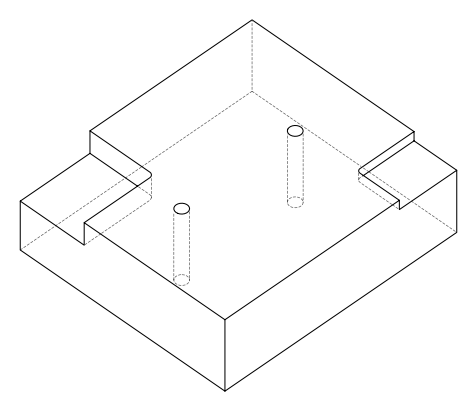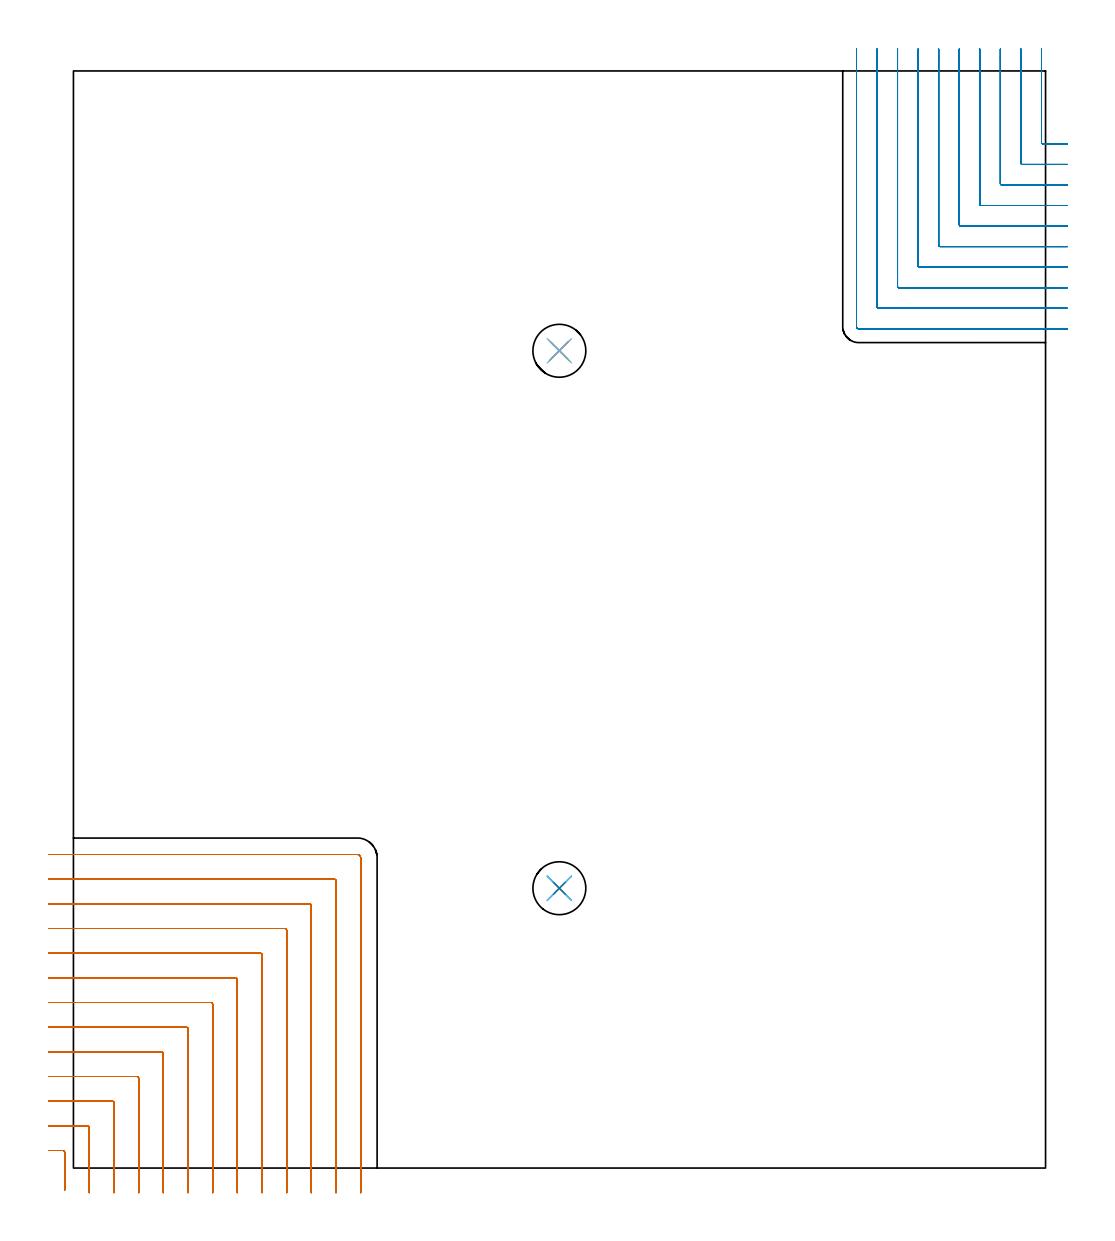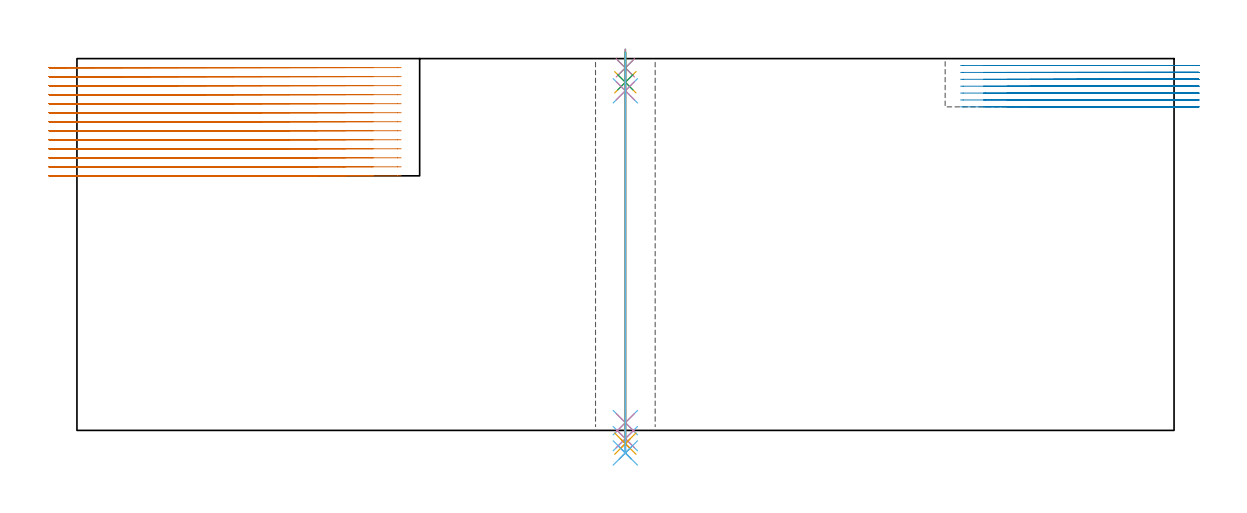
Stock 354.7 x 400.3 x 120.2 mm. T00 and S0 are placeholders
(PLAN: 12 operations, 10 tool changes, 68.8 min)
(1 MILL_CORNER_NOTCH_RECTANGULAR | CORNER_NOTCH_RECTANGULAR | NXT0201_011 | Follow Part, ap 3, ae 75% | 48.18 min | 505180 mm3)
(2 MILL_CORNER_NOTCH_RECTANGULAR_1 | CORNER_NOTCH_RECTANGULAR_1 | NXT0201_013 | Follow Part, ap 2.5, ae 75% | 17.26 min | 114300 mm3)
(3 SPOT_DRILL | STEP1HOLE | NXT0321_9005460120000 | 0.05 min | 178 mm3)
(4 SPOT_DRILL_1 | STEP1HOLE_1 | NXT0321_9005460120000 | 0.05 min | 190 mm3)
(5 DRILL_BLIND_HOLE_INTO_CENTER | STEP1HOLE | NXT0301_022 | 0.04 min | 90 mm3)
(6 GUN_DRILL_THROUGH_HOLE | STEP1HOLE | UGT0307_001 | 0.54 min | 2187 mm3)
(7 SPADE_DRILL_TO_ENLARGE_THROUGH_HOLE | STEP1HOLE | UGT0306_003 | 0.51 min | 12240 mm3)
(8 DRILL_TO_ENLARGE_THROUGH_HOLE | STEP1HOLE | UGT0301_260 | 0.52 min | 20407 mm3)
(9 DRILL_BLIND_HOLE_INTO_CENTER_1 | STEP1HOLE_1 | NXT0301_022 | 0.04 min | 95 mm3)
(10 GUN_DRILL_THROUGH_HOLE_1 | STEP1HOLE_1 | UGT0307_001 | 0.54 min | 2186 mm3)
(11 SPADE_DRILL_TO_ENLARGE_THROUGH_HOLE_1 | STEP1HOLE_1 | UGT0306_003 | 0.51 min | 12249 mm3)
(12 DRILL_TO_ENLARGE_THROUGH_HOLE_1 | STEP1HOLE_1 | UGT0301_260 | 0.52 min | 20402 mm3)
(TOOL NXT0201_011 | ENDMILL 12mm [2P460-1200-NA 1630] | D12 FL38 Z6)
(TOOL NXT0201_013 | ENDMILL 10mm | D10 FL30 Z4)
(TOOL NXT0321_9005460120000 | NC Spot Drill, 142deg, 12mm, Carbide, Uncoated | D12 PA142 FL30 Z2)
(TOOL NXT0301_022 | Carbide Drill 5.1mm [860.1-0510-015A1-MM 2214] | D5.1 PA140 FL28 Z2)
(TOOL UGT0307_001 | Gun Drill 5 mm | D5 PA130 FL24 Z1)
(TOOL UGT0306_003 | Spade Drill 12.5mm | D12.5 PA132 FL10 Z2)
(TOOL UGT0301_260 | Twist Drill 19.3 mm | D19.3 PA118 FL140 Z2)
(OP 1 MILL_CORNER_NOTCH_RECTANGULAR)
G17 G21 G94 G90
T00 M6
G54
G17 G0 G90 X-3.2 Y-8.075 S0 M3
G43 Z130.2 H1
Z117.285
G94 G1 Y-5.075 F250.
Y5.807 F500.
G3 X-3.793 Y6.4 R0.6
G1 X-6.
X-9. F250.
G0 Z130.2
X5.8 Y-9.
Z117.285
G1 Y-6.
Y14.807 F500.
G3 X5.207 Y15.4 R0.6
G1 X-6.
X-9. F250.
G0 Z130.2
X14.8 Y-9.
Z117.285
G1 Y-6.
Y23.806 F500.
G3 X14.206 Y24.4 R0.6
G1 X-6.
X-9. F250.
G0 Z130.2
X23.8 Y-9.
Z117.285
G1 Y-6.
Y32.806 F500.
G3 X23.206 Y33.4 R0.6
G1 X-6.
X-9. F250.
G0 Z130.2
X32.8 Y-9.
Z117.285
G1 Y-6.
Y41.806 F500.
G3 X32.206 Y42.4 R0.6
G1 X-6.
X-9. F250.
G0 Z130.2
X41.8 Y-9.
Z117.285
G1 Y-6.
Y50.805 F500.
G3 X41.205 Y51.4 R0.6
G1 X-6.
X-9. F250.
G0 Z130.2
X50.8 Y-9.
Z117.285
G1 Y-6.
Y59.805 F500.
G3 X50.205 Y60.4 R0.6
G1 X-6.
X-9. F250.
G0 Z130.2
X59.8 Y-9.
Z117.285
G1 Y-6.
Y68.805 F500.
G3 X59.205 Y69.4 R0.6
G1 X-6.
X-9. F250.
G0 Z130.2
X68.8 Y-9.
Z117.285
G1 Y-6.
Y77.804 F500.
G3 X68.204 Y78.4 R0.6
G1 X-6.
X-9. F250.
G0 Z130.2
X77.8 Y-9.
Z117.285
G1 Y-6.
Y86.804 F500.
G3 X77.204 Y87.4 R0.6
G1 X-6.
X-9. F250.
G0 Z130.2
X86.8 Y-9.
Z117.285
G1 Y-6.
Y95.804 F500.
G3 X86.204 Y96.4 R0.6
G1 X-6.
X-9. F250.
G0 Z130.2
X95.8 Y-9.
Z117.285
G1 Y-6.
Y104.804 F500.
G3 X95.204 Y105.4 R0.6
G1 X-6.
X-9. F250.
G0 Z130.2
X104.8 Y-9.
Z117.285
G1 Y-6.
Y113.2 F500.
G3 X103.6 Y114.4 R1.2
G1 X-6.
X-9. F250.
G0 Z130.2
X-3.2 Y-8.075
Z114.369
G1 Y-5.075
Y5.807 F500.
G3 X-3.793 Y6.4 R0.6
G1 X-6.
X-9. F250.
G0 Z130.2
X5.8 Y-9.
Z114.369
G1 Y-6.
Y14.807 F500.
G3 X5.207 Y15.4 R0.6
G1 X-6.
X-9. F250.
G0 Z130.2
X14.8 Y-9.
Z114.369
G1 Y-6.
Y23.806 F500.
G3 X14.206 Y24.4 R0.6
G1 X-6.
X-9. F250.
G0 Z130.2
X23.8 Y-9.
Z114.369
G1 Y-6.
Y32.806 F500.
G3 X23.206 Y33.4 R0.6
G1 X-6.
X-9. F250.
G0 Z130.2
X32.8 Y-9.
Z114.369
G1 Y-6.
Y41.806 F500.
G3 X32.206 Y42.4 R0.6
G1 X-6.
X-9. F250.
G0 Z130.2
X41.8 Y-9.
Z114.369
G1 Y-6.
Y50.805 F500.
G3 X41.205 Y51.4 R0.6
G1 X-6.
X-9. F250.
G0 Z130.2
X50.8 Y-9.
Z114.369
G1 Y-6.
Y59.805 F500.
G3 X50.205 Y60.4 R0.6
G1 X-6.
X-9. F250.
G0 Z130.2
X59.8 Y-9.
Z114.369
G1 Y-6.
Y68.805 F500.
G3 X59.205 Y69.4 R0.6
G1 X-6.
X-9. F250.
G0 Z130.2
X68.8 Y-9.
Z114.369
G1 Y-6.
Y77.804 F500.
G3 X68.204 Y78.4 R0.6
G1 X-6.
X-9. F250.
G0 Z130.2
X77.8 Y-9.
Z114.369
G1 Y-6.
Y86.804 F500.
G3 X77.204 Y87.4 R0.6
G1 X-6.
X-9. F250.
G0 Z130.2
X86.8 Y-9.
Z114.369
G1 Y-6.
Y95.804 F500.
G3 X86.204 Y96.4 R0.6
G1 X-6.
X-9. F250.
G0 Z130.2
X95.8 Y-9.
Z114.369
G1 Y-6.
Y104.804 F500.
G3 X95.204 Y105.4 R0.6
G1 X-6.
X-9. F250.
G0 Z130.2
X104.8 Y-9.
Z114.369
G1 Y-6.
Y113.2 F500.
G3 X103.6 Y114.4 R1.2
G1 X-6.
X-9. F250.
G0 Z130.2
X-3.2 Y-8.075
Z111.454
G1 Y-5.075
Y5.807 F500.
G3 X-3.793 Y6.4 R0.6
G1 X-6.
X-9. F250.
G0 Z130.2
X5.8 Y-9.
Z111.454
G1 Y-6.
Y14.807 F500.
G3 X5.207 Y15.4 R0.6
G1 X-6.
X-9. F250.
G0 Z130.2
X14.8 Y-9.
Z111.454
G1 Y-6.
Y23.806 F500.
G3 X14.206 Y24.4 R0.6
G1 X-6.
X-9. F250.
G0 Z130.2
X23.8 Y-9.
Z111.454
G1 Y-6.
Y32.806 F500.
G3 X23.206 Y33.4 R0.6
G1 X-6.
X-9. F250.
G0 Z130.2
X32.8 Y-9.
Z111.454
G1 Y-6.
Y41.806 F500.
G3 X32.206 Y42.4 R0.6
G1 X-6.
X-9. F250.
G0 Z130.2
X41.8 Y-9.
Z111.454
G1 Y-6.
Y50.805 F500.
G3 X41.205 Y51.4 R0.6
G1 X-6.
X-9. F250.
G0 Z130.2
X50.8 Y-9.
Z111.454
G1 Y-6.
Y59.805 F500.
G3 X50.205 Y60.4 R0.6
G1 X-6.
X-9. F250.
G0 Z130.2
X59.8 Y-9.
Z111.454
G1 Y-6.
Y68.805 F500.
G3 X59.205 Y69.4 R0.6
G1 X-6.
X-9. F250.
G0 Z130.2
X68.8 Y-9.
Z111.454
G1 Y-6.
Y77.804 F500.
G3 X68.204 Y78.4 R0.6
G1 X-6.
X-9. F250.
G0 Z130.2
X77.8 Y-9.
Z111.454
G1 Y-6.
Y86.804 F500.
G3 X77.204 Y87.4 R0.6
G1 X-6.
X-9. F250.
G0 Z130.2
X86.8 Y-9.
Z111.454
G1 Y-6.
Y95.804 F500.
G3 X86.204 Y96.4 R0.6
G1 X-6.
X-9. F250.
G0 Z130.2
X95.8 Y-9.
Z111.454
G1 Y-6.
Y104.804 F500.
G3 X95.204 Y105.4 R0.6
G1 X-6.
X-9. F250.
G0 Z130.2
X104.8 Y-9.
Z111.454
G1 Y-6.
Y113.2 F500.
G3 X103.6 Y114.4 R1.2
G1 X-6.
X-9. F250.
G0 Z130.2
X-3.2 Y-8.075
Z108.538
G1 Y-5.075
Y5.807 F500.
G3 X-3.793 Y6.4 R0.6
G1 X-6.
X-9. F250.
G0 Z130.2
X5.8 Y-9.
Z108.538
G1 Y-6.
Y14.807 F500.
G3 X5.207 Y15.4 R0.6
G1 X-6.
X-9. F250.
G0 Z130.2
X14.8 Y-9.
Z108.538
G1 Y-6.
Y23.806 F500.
G3 X14.206 Y24.4 R0.6
G1 X-6.
X-9. F250.
G0 Z130.2
X23.8 Y-9.
Z108.538
G1 Y-6.
Y32.806 F500.
G3 X23.206 Y33.4 R0.6
G1 X-6.
X-9. F250.
G0 Z130.2
X32.8 Y-9.
Z108.538
G1 Y-6.
Y41.806 F500.
G3 X32.206 Y42.4 R0.6
G1 X-6.
X-9. F250.
G0 Z130.2
X41.8 Y-9.
Z108.538
G1 Y-6.
Y50.805 F500.
G3 X41.205 Y51.4 R0.6
G1 X-6.
X-9. F250.
G0 Z130.2
X50.8 Y-9.
Z108.538
G1 Y-6.
Y59.805 F500.
G3 X50.205 Y60.4 R0.6
G1 X-6.
X-9. F250.
G0 Z130.2
X59.8 Y-9.
Z108.538
G1 Y-6.
Y68.805 F500.
G3 X59.205 Y69.4 R0.6
G1 X-6.
X-9. F250.
G0 Z130.2
X68.8 Y-9.
Z108.538
G1 Y-6.
Y77.804 F500.
G3 X68.204 Y78.4 R0.6
G1 X-6.
X-9. F250.
G0 Z130.2
X77.8 Y-9.
Z108.538
G1 Y-6.
Y86.804 F500.
G3 X77.204 Y87.4 R0.6
G1 X-6.
X-9. F250.
G0 Z130.2
X86.8 Y-9.
Z108.538
G1 Y-6.
Y95.804 F500.
G3 X86.204 Y96.4 R0.6
G1 X-6.
X-9. F250.
G0 Z130.2
X95.8 Y-9.
Z108.538
G1 Y-6.
Y104.804 F500.
G3 X95.204 Y105.4 R0.6
G1 X-6.
X-9. F250.
G0 Z130.2
X104.8 Y-9.
Z108.538
G1 Y-6.
Y113.2 F500.
G3 X103.6 Y114.4 R1.2
G1 X-6.
X-9. F250.
G0 Z130.2
X-3.2 Y-8.075
Z105.623
G1 Y-5.075
Y5.807 F500.
G3 X-3.793 Y6.4 R0.6
G1 X-6.
X-9. F250.
G0 Z130.2
X5.8 Y-9.
Z105.623
G1 Y-6.
Y14.807 F500.
G3 X5.207 Y15.4 R0.6
G1 X-6.
X-9. F250.
G0 Z130.2
X14.8 Y-9.
Z105.623
G1 Y-6.
Y23.806 F500.
G3 X14.206 Y24.4 R0.6
G1 X-6.
X-9. F250.
G0 Z130.2
X23.8 Y-9.
Z105.623
G1 Y-6.
Y32.806 F500.
G3 X23.206 Y33.4 R0.6
G1 X-6.
X-9. F250.
G0 Z130.2
X32.8 Y-9.
Z105.623
G1 Y-6.
Y41.806 F500.
G3 X32.206 Y42.4 R0.6
G1 X-6.
X-9. F250.
G0 Z130.2
X41.8 Y-9.
Z105.623
G1 Y-6.
Y50.805 F500.
G3 X41.205 Y51.4 R0.6
G1 X-6.
X-9. F250.
G0 Z130.2
X50.8 Y-9.
Z105.623
G1 Y-6.
Y59.805 F500.
G3 X50.205 Y60.4 R0.6
G1 X-6.
X-9. F250.
G0 Z130.2
X59.8 Y-9.
Z105.623
G1 Y-6.
Y68.805 F500.
G3 X59.205 Y69.4 R0.6
G1 X-6.
X-9. F250.
G0 Z130.2
X68.8 Y-9.
Z105.623
G1 Y-6.
Y77.804 F500.
G3 X68.204 Y78.4 R0.6
G1 X-6.
X-9. F250.
G0 Z130.2
X77.8 Y-9.
Z105.623
G1 Y-6.
Y86.804 F500.
G3 X77.204 Y87.4 R0.6
G1 X-6.
X-9. F250.
G0 Z130.2
X86.8 Y-9.
Z105.623
G1 Y-6.
Y95.804 F500.
G3 X86.204 Y96.4 R0.6
G1 X-6.
X-9. F250.
G0 Z130.2
X95.8 Y-9.
Z105.623
G1 Y-6.
Y104.804 F500.
G3 X95.204 Y105.4 R0.6
G1 X-6.
X-9. F250.
G0 Z130.2
X104.8 Y-9.
Z105.623
G1 Y-6.
Y113.2 F500.
G3 X103.6 Y114.4 R1.2
G1 X-6.
X-9. F250.
G0 Z130.2
X-3.2 Y-8.075
Z102.708
G1 Y-5.075
Y5.807 F500.
G3 X-3.793 Y6.4 R0.6
G1 X-6.
X-9. F250.
G0 Z130.2
X5.8 Y-9.
Z102.708
G1 Y-6.
Y14.807 F500.
G3 X5.207 Y15.4 R0.6
G1 X-6.
X-9. F250.
G0 Z130.2
X14.8 Y-9.
Z102.708
G1 Y-6.
Y23.806 F500.
G3 X14.206 Y24.4 R0.6
G1 X-6.
X-9. F250.
G0 Z130.2
X23.8 Y-9.
Z102.708
G1 Y-6.
Y32.806 F500.
G3 X23.206 Y33.4 R0.6
G1 X-6.
X-9. F250.
G0 Z130.2
X32.8 Y-9.
Z102.708
G1 Y-6.
Y41.806 F500.
G3 X32.206 Y42.4 R0.6
G1 X-6.
X-9. F250.
G0 Z130.2
X41.8 Y-9.
Z102.708
G1 Y-6.
Y50.805 F500.
G3 X41.205 Y51.4 R0.6
G1 X-6.
X-9. F250.
G0 Z130.2
X50.8 Y-9.
Z102.708
G1 Y-6.
Y59.805 F500.
G3 X50.205 Y60.4 R0.6
G1 X-6.
X-9. F250.
G0 Z130.2
X59.8 Y-9.
Z102.708
G1 Y-6.
Y68.805 F500.
G3 X59.205 Y69.4 R0.6
G1 X-6.
X-9. F250.
G0 Z130.2
X68.8 Y-9.
Z102.708
G1 Y-6.
Y77.804 F500.
G3 X68.204 Y78.4 R0.6
G1 X-6.
X-9. F250.
G0 Z130.2
X77.8 Y-9.
Z102.708
G1 Y-6.
Y86.804 F500.
G3 X77.204 Y87.4 R0.6
G1 X-6.
X-9. F250.
G0 Z130.2
X86.8 Y-9.
Z102.708
G1 Y-6.
Y95.804 F500.
G3 X86.204 Y96.4 R0.6
G1 X-6.
X-9. F250.
G0 Z130.2
X95.8 Y-9.
Z102.708
G1 Y-6.
Y104.804 F500.
G3 X95.204 Y105.4 R0.6
G1 X-6.
X-9. F250.
G0 Z130.2
X104.8 Y-9.
Z102.708
G1 Y-6.
Y113.2 F500.
G3 X103.6 Y114.4 R1.2
G1 X-6.
X-9. F250.
G0 Z130.2
X-3.2 Y-8.075
Z99.792
G1 Y-5.075
Y5.807 F500.
G3 X-3.793 Y6.4 R0.6
G1 X-6.
X-9. F250.
G0 Z130.2
X5.8 Y-9.
Z99.792
G1 Y-6.
Y14.807 F500.
G3 X5.207 Y15.4 R0.6
G1 X-6.
X-9. F250.
G0 Z130.2
X14.8 Y-9.
Z99.792
G1 Y-6.
Y23.806 F500.
G3 X14.206 Y24.4 R0.6
G1 X-6.
X-9. F250.
G0 Z130.2
X23.8 Y-9.
Z99.792
G1 Y-6.
Y32.806 F500.
G3 X23.206 Y33.4 R0.6
G1 X-6.
X-9. F250.
G0 Z130.2
X32.8 Y-9.
Z99.792
G1 Y-6.
Y41.806 F500.
G3 X32.206 Y42.4 R0.6
G1 X-6.
X-9. F250.
G0 Z130.2
X41.8 Y-9.
Z99.792
G1 Y-6.
Y50.805 F500.
G3 X41.205 Y51.4 R0.6
G1 X-6.
X-9. F250.
G0 Z130.2
X50.8 Y-9.
Z99.792
G1 Y-6.
Y59.805 F500.
G3 X50.205 Y60.4 R0.6
G1 X-6.
X-9. F250.
G0 Z130.2
X59.8 Y-9.
Z99.792
G1 Y-6.
Y68.805 F500.
G3 X59.205 Y69.4 R0.6
G1 X-6.
X-9. F250.
G0 Z130.2
X68.8 Y-9.
Z99.792
G1 Y-6.
Y77.804 F500.
G3 X68.204 Y78.4 R0.6
G1 X-6.
X-9. F250.
G0 Z130.2
X77.8 Y-9.
Z99.792
G1 Y-6.
Y86.804 F500.
G3 X77.204 Y87.4 R0.6
G1 X-6.
X-9. F250.
G0 Z130.2
X86.8 Y-9.
Z99.792
G1 Y-6.
Y95.804 F500.
G3 X86.204 Y96.4 R0.6
G1 X-6.
X-9. F250.
G0 Z130.2
X95.8 Y-9.
Z99.792
G1 Y-6.
Y104.804 F500.
G3 X95.204 Y105.4 R0.6
G1 X-6.
X-9. F250.
G0 Z130.2
X104.8 Y-9.
Z99.792
G1 Y-6.
Y113.2 F500.
G3 X103.6 Y114.4 R1.2
G1 X-6.
X-9. F250.
G0 Z130.2
X-3.2 Y-8.075
Z96.877
G1 Y-5.075
Y5.807 F500.
G3 X-3.793 Y6.4 R0.6
G1 X-6.
X-9. F250.
G0 Z130.2
X5.8 Y-9.
Z96.877
G1 Y-6.
Y14.807 F500.
G3 X5.207 Y15.4 R0.6
G1 X-6.
X-9. F250.
G0 Z130.2
X14.8 Y-9.
Z96.877
G1 Y-6.
Y23.806 F500.
G3 X14.206 Y24.4 R0.6
G1 X-6.
X-9. F250.
G0 Z130.2
X23.8 Y-9.
Z96.877
G1 Y-6.
Y32.806 F500.
G3 X23.206 Y33.4 R0.6
G1 X-6.
X-9. F250.
G0 Z130.2
X32.8 Y-9.
Z96.877
G1 Y-6.
Y41.806 F500.
G3 X32.206 Y42.4 R0.6
G1 X-6.
X-9. F250.
G0 Z130.2
X41.8 Y-9.
Z96.877
G1 Y-6.
Y50.805 F500.
G3 X41.205 Y51.4 R0.6
G1 X-6.
X-9. F250.
G0 Z130.2
X50.8 Y-9.
Z96.877
G1 Y-6.
Y59.805 F500.
G3 X50.205 Y60.4 R0.6
G1 X-6.
X-9. F250.
G0 Z130.2
X59.8 Y-9.
Z96.877
G1 Y-6.
Y68.805 F500.
G3 X59.205 Y69.4 R0.6
G1 X-6.
X-9. F250.
G0 Z130.2
X68.8 Y-9.
Z96.877
G1 Y-6.
Y77.804 F500.
G3 X68.204 Y78.4 R0.6
G1 X-6.
X-9. F250.
G0 Z130.2
X77.8 Y-9.
Z96.877
G1 Y-6.
Y86.804 F500.
G3 X77.204 Y87.4 R0.6
G1 X-6.
X-9. F250.
G0 Z130.2
X86.8 Y-9.
Z96.877
G1 Y-6.
Y95.804 F500.
G3 X86.204 Y96.4 R0.6
G1 X-6.
X-9. F250.
G0 Z130.2
X95.8 Y-9.
Z96.877
G1 Y-6.
Y104.804 F500.
G3 X95.204 Y105.4 R0.6
G1 X-6.
X-9. F250.
G0 Z130.2
X104.8 Y-9.
Z96.877
G1 Y-6.
Y113.2 F500.
G3 X103.6 Y114.4 R1.2
G1 X-6.
X-9. F250.
G0 Z130.2
X-3.2 Y-8.075
Z93.962
G1 Y-5.075
Y5.807 F500.
G3 X-3.793 Y6.4 R0.6
G1 X-6.
X-9. F250.
G0 Z130.2
X5.8 Y-9.
Z93.962
G1 Y-6.
Y14.807 F500.
G3 X5.207 Y15.4 R0.6
G1 X-6.
X-9. F250.
G0 Z130.2
X14.8 Y-9.
Z93.962
G1 Y-6.
Y23.806 F500.
G3 X14.206 Y24.4 R0.6
G1 X-6.
X-9. F250.
G0 Z130.2
X23.8 Y-9.
Z93.962
G1 Y-6.
Y32.806 F500.
G3 X23.206 Y33.4 R0.6
G1 X-6.
X-9. F250.
G0 Z130.2
X32.8 Y-9.
Z93.962
G1 Y-6.
Y41.806 F500.
G3 X32.206 Y42.4 R0.6
G1 X-6.
X-9. F250.
G0 Z130.2
X41.8 Y-9.
Z93.962
G1 Y-6.
Y50.805 F500.
G3 X41.205 Y51.4 R0.6
G1 X-6.
X-9. F250.
G0 Z130.2
X50.8 Y-9.
Z93.962
G1 Y-6.
Y59.805 F500.
G3 X50.205 Y60.4 R0.6
G1 X-6.
X-9. F250.
G0 Z130.2
X59.8 Y-9.
Z93.962
G1 Y-6.
Y68.805 F500.
G3 X59.205 Y69.4 R0.6
G1 X-6.
X-9. F250.
G0 Z130.2
X68.8 Y-9.
Z93.962
G1 Y-6.
Y77.804 F500.
G3 X68.204 Y78.4 R0.6
G1 X-6.
X-9. F250.
G0 Z130.2
X77.8 Y-9.
Z93.962
G1 Y-6.
Y86.804 F500.
G3 X77.204 Y87.4 R0.6
G1 X-6.
X-9. F250.
G0 Z130.2
X86.8 Y-9.
Z93.962
G1 Y-6.
Y95.804 F500.
G3 X86.204 Y96.4 R0.6
G1 X-6.
X-9. F250.
G0 Z130.2
X95.8 Y-9.
Z93.962
G1 Y-6.
Y104.804 F500.
G3 X95.204 Y105.4 R0.6
G1 X-6.
X-9. F250.
G0 Z130.2
X104.8 Y-9.
Z93.962
G1 Y-6.
Y113.2 F500.
G3 X103.6 Y114.4 R1.2
G1 X-6.
X-9. F250.
G0 Z130.2
X-3.2 Y-8.075
Z91.046
G1 Y-5.075
Y5.807 F500.
G3 X-3.793 Y6.4 R0.6
G1 X-6.
X-9. F250.
G0 Z130.2
X5.8 Y-9.
Z91.046
G1 Y-6.
Y14.807 F500.
G3 X5.207 Y15.4 R0.6
G1 X-6.
X-9. F250.
G0 Z130.2
X14.8 Y-9.
Z91.046
G1 Y-6.
Y23.806 F500.
G3 X14.206 Y24.4 R0.6
G1 X-6.
X-9. F250.
G0 Z130.2
X23.8 Y-9.
Z91.046
G1 Y-6.
Y32.806 F500.
G3 X23.206 Y33.4 R0.6
G1 X-6.
X-9. F250.
G0 Z130.2
X32.8 Y-9.
Z91.046
G1 Y-6.
Y41.806 F500.
G3 X32.206 Y42.4 R0.6
G1 X-6.
X-9. F250.
G0 Z130.2
X41.8 Y-9.
Z91.046
G1 Y-6.
Y50.805 F500.
G3 X41.205 Y51.4 R0.6
G1 X-6.
X-9. F250.
G0 Z130.2
X50.8 Y-9.
Z91.046
G1 Y-6.
Y59.805 F500.
G3 X50.205 Y60.4 R0.6
G1 X-6.
X-9. F250.
G0 Z130.2
X59.8 Y-9.
Z91.046
G1 Y-6.
Y68.805 F500.
G3 X59.205 Y69.4 R0.6
G1 X-6.
X-9. F250.
G0 Z130.2
X68.8 Y-9.
Z91.046
G1 Y-6.
Y77.804 F500.
G3 X68.204 Y78.4 R0.6
G1 X-6.
X-9. F250.
G0 Z130.2
X77.8 Y-9.
Z91.046
G1 Y-6.
Y86.804 F500.
G3 X77.204 Y87.4 R0.6
G1 X-6.
X-9. F250.
G0 Z130.2
X86.8 Y-9.
Z91.046
G1 Y-6.
Y95.804 F500.
G3 X86.204 Y96.4 R0.6
G1 X-6.
X-9. F250.
G0 Z130.2
X95.8 Y-9.
Z91.046
G1 Y-6.
Y104.804 F500.
G3 X95.204 Y105.4 R0.6
G1 X-6.
X-9. F250.
G0 Z130.2
X104.8 Y-9.
Z91.046
G1 Y-6.
Y113.2 F500.
G3 X103.6 Y114.4 R1.2
G1 X-6.
X-9. F250.
G0 Z130.2
X-3.2 Y-8.075
Z88.131
G1 Y-5.075
Y5.807 F500.
G3 X-3.793 Y6.4 R0.6
G1 X-6.
X-9. F250.
G0 Z130.2
X5.8 Y-9.
Z88.131
G1 Y-6.
Y14.807 F500.
G3 X5.207 Y15.4 R0.6
G1 X-6.
X-9. F250.
G0 Z130.2
X14.8 Y-9.
Z88.131
G1 Y-6.
Y23.806 F500.
G3 X14.206 Y24.4 R0.6
G1 X-6.
X-9. F250.
G0 Z130.2
X23.8 Y-9.
Z88.131
G1 Y-6.
Y32.806 F500.
G3 X23.206 Y33.4 R0.6
G1 X-6.
X-9. F250.
G0 Z130.2
X32.8 Y-9.
Z88.131
G1 Y-6.
Y41.806 F500.
G3 X32.206 Y42.4 R0.6
G1 X-6.
X-9. F250.
G0 Z130.2
X41.8 Y-9.
Z88.131
G1 Y-6.
Y50.805 F500.
G3 X41.205 Y51.4 R0.6
G1 X-6.
X-9. F250.
G0 Z130.2
X50.8 Y-9.
Z88.131
G1 Y-6.
Y59.805 F500.
G3 X50.205 Y60.4 R0.6
G1 X-6.
X-9. F250.
G0 Z130.2
X59.8 Y-9.
Z88.131
G1 Y-6.
Y68.805 F500.
G3 X59.205 Y69.4 R0.6
G1 X-6.
X-9. F250.
G0 Z130.2
X68.8 Y-9.
Z88.131
G1 Y-6.
Y77.804 F500.
G3 X68.204 Y78.4 R0.6
G1 X-6.
X-9. F250.
G0 Z130.2
X77.8 Y-9.
Z88.131
G1 Y-6.
Y86.804 F500.
G3 X77.204 Y87.4 R0.6
G1 X-6.
X-9. F250.
G0 Z130.2
X86.8 Y-9.
Z88.131
G1 Y-6.
Y95.804 F500.
G3 X86.204 Y96.4 R0.6
G1 X-6.
X-9. F250.
G0 Z130.2
X95.8 Y-9.
Z88.131
G1 Y-6.
Y104.804 F500.
G3 X95.204 Y105.4 R0.6
G1 X-6.
X-9. F250.
G0 Z130.2
X104.8 Y-9.
Z88.131
G1 Y-6.
Y113.2 F500.
G3 X103.6 Y114.4 R1.2
G1 X-6.
X-9. F250.
G0 Z130.2
X-3.2 Y-8.075
Z85.215
G1 Y-5.075
Y5.807 F500.
G3 X-3.793 Y6.4 R0.6
G1 X-6.
X-9. F250.
G0 Z130.2
X5.8 Y-9.
Z85.215
G1 Y-6.
Y14.807 F500.
G3 X5.207 Y15.4 R0.6
G1 X-6.
X-9. F250.
G0 Z130.2
X14.8 Y-9.
Z85.215
G1 Y-6.
Y23.806 F500.
G3 X14.206 Y24.4 R0.6
G1 X-6.
X-9. F250.
G0 Z130.2
X23.8 Y-9.
Z85.215
G1 Y-6.
Y32.806 F500.
G3 X23.206 Y33.4 R0.6
G1 X-6.
X-9. F250.
G0 Z130.2
X32.8 Y-9.
Z85.215
G1 Y-6.
Y41.806 F500.
G3 X32.206 Y42.4 R0.6
G1 X-6.
X-9. F250.
G0 Z130.2
X41.8 Y-9.
Z85.215
G1 Y-6.
Y50.805 F500.
G3 X41.205 Y51.4 R0.6
G1 X-6.
X-9. F250.
G0 Z130.2
X50.8 Y-9.
Z85.215
G1 Y-6.
Y59.805 F500.
G3 X50.205 Y60.4 R0.6
G1 X-6.
X-9. F250.
G0 Z130.2
X59.8 Y-9.
Z85.215
G1 Y-6.
Y68.805 F500.
G3 X59.205 Y69.4 R0.6
G1 X-6.
X-9. F250.
G0 Z130.2
X68.8 Y-9.
Z85.215
G1 Y-6.
Y77.804 F500.
G3 X68.204 Y78.4 R0.6
G1 X-6.
X-9. F250.
G0 Z130.2
X77.8 Y-9.
Z85.215
G1 Y-6.
Y86.804 F500.
G3 X77.204 Y87.4 R0.6
G1 X-6.
X-9. F250.
G0 Z130.2
X86.8 Y-9.
Z85.215
G1 Y-6.
Y95.804 F500.
G3 X86.204 Y96.4 R0.6
G1 X-6.
X-9. F250.
G0 Z130.2
X95.8 Y-9.
Z85.215
G1 Y-6.
Y104.804 F500.
G3 X95.204 Y105.4 R0.6
G1 X-6.
X-9. F250.
G0 Z130.2
X104.8 Y-9.
Z85.215
G1 Y-6.
Y113.2 F500.
G3 X103.6 Y114.4 R1.2
G1 X-6.
X-9. F250.
G0 Z130.2
X-3.2 Y-8.075
Z82.3
G1 Y-5.075
Y5.807 F500.
G3 X-3.793 Y6.4 R0.6
G1 X-6.
X-9. F250.
G0 Z130.2
X5.8 Y-9.
Z82.3
G1 Y-6.
Y14.807 F500.
G3 X5.207 Y15.4 R0.6
G1 X-6.
X-9. F250.
G0 Z130.2
X14.8 Y-9.
Z82.3
G1 Y-6.
Y23.806 F500.
G3 X14.206 Y24.4 R0.6
G1 X-6.
X-9. F250.
G0 Z130.2
X23.8 Y-9.
Z82.3
G1 Y-6.
Y32.806 F500.
G3 X23.206 Y33.4 R0.6
G1 X-6.
X-9. F250.
G0 Z130.2
X32.8 Y-9.
Z82.3
G1 Y-6.
Y41.806 F500.
G3 X32.206 Y42.4 R0.6
G1 X-6.
X-9. F250.
G0 Z130.2
X41.8 Y-9.
Z82.3
G1 Y-6.
Y50.805 F500.
G3 X41.205 Y51.4 R0.6
G1 X-6.
X-9. F250.
G0 Z130.2
X50.8 Y-9.
Z82.3
G1 Y-6.
Y59.805 F500.
G3 X50.205 Y60.4 R0.6
G1 X-6.
X-9. F250.
G0 Z130.2
X59.8 Y-9.
Z82.3
G1 Y-6.
Y68.805 F500.
G3 X59.205 Y69.4 R0.6
G1 X-6.
X-9. F250.
G0 Z130.2
X68.8 Y-9.
Z82.3
G1 Y-6.
Y77.804 F500.
G3 X68.204 Y78.4 R0.6
G1 X-6.
X-9. F250.
G0 Z130.2
X77.8 Y-9.
Z82.3
G1 Y-6.
Y86.804 F500.
G3 X77.204 Y87.4 R0.6
G1 X-6.
X-9. F250.
G0 Z130.2
X86.8 Y-9.
Z82.3
G1 Y-6.
Y95.804 F500.
G3 X86.204 Y96.4 R0.6
G1 X-6.
X-9. F250.
G0 Z130.2
X95.8 Y-9.
Z82.3
G1 Y-6.
Y104.804 F500.
G3 X95.204 Y105.4 R0.6
G1 X-6.
X-9. F250.
G0 Z130.2
X104.8 Y-9.
Z82.3
G1 Y-6.
Y113.2 F500.
G3 X103.6 Y114.4 R1.2
G1 X-6.
X-9. F250.
G0 Z130.2
M5
M2
(OP 2 MILL_CORNER_NOTCH_RECTANGULAR_1)
G17 G21 G94 G90
T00 M6
G54
G17 G0 G90 X353.2 Y408.3 S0 M3
G43 Z130.2 H0
Z117.971
G94 G1 Y405.3 F250.
Y374.195 F500.
G3 X353.695 Y373.7 R0.5
G1 X359.7
X362.7 F250.
G0 Z130.2
X345.7 Y408.3
Z117.971
G1 Y405.3
Y366.695 F500.
G3 X346.195 Y366.2 R0.5
G1 X359.7
X362.7 F250.
G0 Z130.2
X338.2 Y408.3
Z117.971
G1 Y405.3
Y359.195 F500.
G3 X338.695 Y358.7 R0.5
G1 X359.7
X362.7 F250.
G0 Z130.2
X330.7 Y408.3
Z117.971
G1 Y405.3
Y351.696 F500.
G3 X331.196 Y351.2 R0.5
G1 X359.7
X362.7 F250.
G0 Z130.2
X323.2 Y408.3
Z117.971
G1 Y405.3
Y344.196 F500.
G3 X323.696 Y343.7 R0.5
G1 X359.7
X362.7 F250.
G0 Z130.2
X315.7 Y408.3
Z117.971
G1 Y405.3
Y336.696 F500.
G3 X316.196 Y336.2 R0.5
G1 X359.7
X362.7 F250.
G0 Z130.2
X308.2 Y408.3
Z117.971
G1 Y405.3
Y329.196 F500.
G3 X308.696 Y328.7 R0.5
G1 X359.7
X362.7 F250.
G0 Z130.2
X300.7 Y408.3
Z117.971
G1 Y405.3
Y321.696 F500.
G3 X301.196 Y321.2 R0.5
G1 X359.7
X362.7 F250.
G0 Z130.2
X293.2 Y408.3
Z117.971
G1 Y405.3
Y314.197 F500.
G3 X293.697 Y313.7 R0.5
G1 X359.7
X362.7 F250.
G0 Z130.2
X285.7 Y408.3
Z117.971
G1 Y405.3
Y307. F500.
G3 X286.5 Y306.2 R0.8
G1 X359.7
X362.7 F250.
G0 Z130.2
X353.2 Y408.3
Z115.743
G1 Y405.3
Y374.195 F500.
G3 X353.695 Y373.7 R0.5
G1 X359.7
X362.7 F250.
G0 Z130.2
X345.7 Y408.3
Z115.743
G1 Y405.3
Y366.695 F500.
G3 X346.195 Y366.2 R0.5
G1 X359.7
X362.7 F250.
G0 Z130.2
X338.2 Y408.3
Z115.743
G1 Y405.3
Y359.195 F500.
G3 X338.695 Y358.7 R0.5
G1 X359.7
X362.7 F250.
G0 Z130.2
X330.7 Y408.3
Z115.743
G1 Y405.3
Y351.696 F500.
G3 X331.196 Y351.2 R0.5
G1 X359.7
X362.7 F250.
G0 Z130.2
X323.2 Y408.3
Z115.743
G1 Y405.3
Y344.196 F500.
G3 X323.696 Y343.7 R0.5
G1 X359.7
X362.7 F250.
G0 Z130.2
X315.7 Y408.3
Z115.743
G1 Y405.3
Y336.696 F500.
G3 X316.196 Y336.2 R0.5
G1 X359.7
X362.7 F250.
G0 Z130.2
X308.2 Y408.3
Z115.743
G1 Y405.3
Y329.196 F500.
G3 X308.696 Y328.7 R0.5
G1 X359.7
X362.7 F250.
G0 Z130.2
X300.7 Y408.3
Z115.743
G1 Y405.3
Y321.696 F500.
G3 X301.196 Y321.2 R0.5
G1 X359.7
X362.7 F250.
G0 Z130.2
X293.2 Y408.3
Z115.743
G1 Y405.3
Y314.197 F500.
G3 X293.697 Y313.7 R0.5
G1 X359.7
X362.7 F250.
G0 Z130.2
X285.7 Y408.3
Z115.743
G1 Y405.3
Y307. F500.
G3 X286.5 Y306.2 R0.8
G1 X359.7
X362.7 F250.
G0 Z130.2
X353.2 Y408.3
Z113.514
G1 Y405.3
Y374.195 F500.
G3 X353.695 Y373.7 R0.5
G1 X359.7
X362.7 F250.
G0 Z130.2
X345.7 Y408.3
Z113.514
G1 Y405.3
Y366.695 F500.
G3 X346.195 Y366.2 R0.5
G1 X359.7
X362.7 F250.
G0 Z130.2
X338.2 Y408.3
Z113.514
G1 Y405.3
Y359.195 F500.
G3 X338.695 Y358.7 R0.5
G1 X359.7
X362.7 F250.
G0 Z130.2
X330.7 Y408.3
Z113.514
G1 Y405.3
Y351.696 F500.
G3 X331.196 Y351.2 R0.5
G1 X359.7
X362.7 F250.
G0 Z130.2
X323.2 Y408.3
Z113.514
G1 Y405.3
Y344.196 F500.
G3 X323.696 Y343.7 R0.5
G1 X359.7
X362.7 F250.
G0 Z130.2
X315.7 Y408.3
Z113.514
G1 Y405.3
Y336.696 F500.
G3 X316.196 Y336.2 R0.5
G1 X359.7
X362.7 F250.
G0 Z130.2
X308.2 Y408.3
Z113.514
G1 Y405.3
Y329.196 F500.
G3 X308.696 Y328.7 R0.5
G1 X359.7
X362.7 F250.
G0 Z130.2
X300.7 Y408.3
Z113.514
G1 Y405.3
Y321.696 F500.
G3 X301.196 Y321.2 R0.5
G1 X359.7
X362.7 F250.
G0 Z130.2
X293.2 Y408.3
Z113.514
G1 Y405.3
Y314.197 F500.
G3 X293.697 Y313.7 R0.5
G1 X359.7
X362.7 F250.
G0 Z130.2
X285.7 Y408.3
Z113.514
G1 Y405.3
Y307. F500.
G3 X286.5 Y306.2 R0.8
G1 X359.7
X362.7 F250.
G0 Z130.2
X353.2 Y408.3
Z111.286
G1 Y405.3
Y374.195 F500.
G3 X353.695 Y373.7 R0.5
G1 X359.7
X362.7 F250.
G0 Z130.2
X345.7 Y408.3
Z111.286
G1 Y405.3
Y366.695 F500.
G3 X346.195 Y366.2 R0.5
G1 X359.7
X362.7 F250.
G0 Z130.2
X338.2 Y408.3
Z111.286
G1 Y405.3
Y359.195 F500.
G3 X338.695 Y358.7 R0.5
G1 X359.7
X362.7 F250.
G0 Z130.2
X330.7 Y408.3
Z111.286
G1 Y405.3
Y351.696 F500.
G3 X331.196 Y351.2 R0.5
G1 X359.7
X362.7 F250.
G0 Z130.2
X323.2 Y408.3
Z111.286
G1 Y405.3
Y344.196 F500.
G3 X323.696 Y343.7 R0.5
G1 X359.7
X362.7 F250.
G0 Z130.2
X315.7 Y408.3
Z111.286
G1 Y405.3
Y336.696 F500.
G3 X316.196 Y336.2 R0.5
G1 X359.7
X362.7 F250.
G0 Z130.2
X308.2 Y408.3
Z111.286
G1 Y405.3
Y329.196 F500.
G3 X308.696 Y328.7 R0.5
G1 X359.7
X362.7 F250.
G0 Z130.2
X300.7 Y408.3
Z111.286
G1 Y405.3
Y321.696 F500.
G3 X301.196 Y321.2 R0.5
G1 X359.7
X362.7 F250.
G0 Z130.2
X293.2 Y408.3
Z111.286
G1 Y405.3
Y314.197 F500.
G3 X293.697 Y313.7 R0.5
G1 X359.7
X362.7 F250.
G0 Z130.2
X285.7 Y408.3
Z111.286
G1 Y405.3
Y307. F500.
G3 X286.5 Y306.2 R0.8
G1 X359.7
X362.7 F250.
G0 Z130.2
X353.2 Y408.3
Z109.057
G1 Y405.3
Y374.195 F500.
G3 X353.695 Y373.7 R0.5
G1 X359.7
X362.7 F250.
G0 Z130.2
X345.7 Y408.3
Z109.057
G1 Y405.3
Y366.695 F500.
G3 X346.195 Y366.2 R0.5
G1 X359.7
X362.7 F250.
G0 Z130.2
X338.2 Y408.3
Z109.057
G1 Y405.3
Y359.195 F500.
G3 X338.695 Y358.7 R0.5
G1 X359.7
X362.7 F250.
G0 Z130.2
X330.7 Y408.3
Z109.057
G1 Y405.3
Y351.696 F500.
G3 X331.196 Y351.2 R0.5
G1 X359.7
X362.7 F250.
G0 Z130.2
X323.2 Y408.3
Z109.057
G1 Y405.3
Y344.196 F500.
G3 X323.696 Y343.7 R0.5
G1 X359.7
X362.7 F250.
G0 Z130.2
X315.7 Y408.3
Z109.057
G1 Y405.3
Y336.696 F500.
G3 X316.196 Y336.2 R0.5
G1 X359.7
X362.7 F250.
G0 Z130.2
X308.2 Y408.3
Z109.057
G1 Y405.3
Y329.196 F500.
G3 X308.696 Y328.7 R0.5
G1 X359.7
X362.7 F250.
G0 Z130.2
X300.7 Y408.3
Z109.057
G1 Y405.3
Y321.696 F500.
G3 X301.196 Y321.2 R0.5
G1 X359.7
X362.7 F250.
G0 Z130.2
X293.2 Y408.3
Z109.057
G1 Y405.3
Y314.197 F500.
G3 X293.697 Y313.7 R0.5
G1 X359.7
X362.7 F250.
G0 Z130.2
X285.7 Y408.3
Z109.057
G1 Y405.3
Y307. F500.
G3 X286.5 Y306.2 R0.8
G1 X359.7
X362.7 F250.
G0 Z130.2
X353.2 Y408.3
Z106.829
G1 Y405.3
Y374.195 F500.
G3 X353.695 Y373.7 R0.5
G1 X359.7
X362.7 F250.
G0 Z130.2
X345.7 Y408.3
Z106.829
G1 Y405.3
Y366.695 F500.
G3 X346.195 Y366.2 R0.5
G1 X359.7
X362.7 F250.
G0 Z130.2
X338.2 Y408.3
Z106.829
G1 Y405.3
Y359.195 F500.
G3 X338.695 Y358.7 R0.5
G1 X359.7
X362.7 F250.
G0 Z130.2
X330.7 Y408.3
Z106.829
G1 Y405.3
Y351.696 F500.
G3 X331.196 Y351.2 R0.5
G1 X359.7
X362.7 F250.
G0 Z130.2
X323.2 Y408.3
Z106.829
G1 Y405.3
Y344.196 F500.
G3 X323.696 Y343.7 R0.5
G1 X359.7
X362.7 F250.
G0 Z130.2
X315.7 Y408.3
Z106.829
G1 Y405.3
Y336.696 F500.
G3 X316.196 Y336.2 R0.5
G1 X359.7
X362.7 F250.
G0 Z130.2
X308.2 Y408.3
Z106.829
G1 Y405.3
Y329.196 F500.
G3 X308.696 Y328.7 R0.5
G1 X359.7
X362.7 F250.
G0 Z130.2
X300.7 Y408.3
Z106.829
G1 Y405.3
Y321.696 F500.
G3 X301.196 Y321.2 R0.5
G1 X359.7
X362.7 F250.
G0 Z130.2
X293.2 Y408.3
Z106.829
G1 Y405.3
Y314.197 F500.
G3 X293.697 Y313.7 R0.5
G1 X359.7
X362.7 F250.
G0 Z130.2
X285.7 Y408.3
Z106.829
G1 Y405.3
Y307. F500.
G3 X286.5 Y306.2 R0.8
G1 X359.7
X362.7 F250.
G0 Z130.2
X353.2 Y408.3
Z104.6
G1 Y405.3
Y374.195 F500.
G3 X353.695 Y373.7 R0.5
G1 X359.7
X362.7 F250.
G0 Z130.2
X345.7 Y408.3
Z104.6
G1 Y405.3
Y366.695 F500.
G3 X346.195 Y366.2 R0.5
G1 X359.7
X362.7 F250.
G0 Z130.2
X338.2 Y408.3
Z104.6
G1 Y405.3
Y359.195 F500.
G3 X338.695 Y358.7 R0.5
G1 X359.7
X362.7 F250.
G0 Z130.2
X330.7 Y408.3
Z104.6
G1 Y405.3
Y351.696 F500.
G3 X331.196 Y351.2 R0.5
G1 X359.7
X362.7 F250.
G0 Z130.2
X323.2 Y408.3
Z104.6
G1 Y405.3
Y344.196 F500.
G3 X323.696 Y343.7 R0.5
G1 X359.7
X362.7 F250.
G0 Z130.2
X315.7 Y408.3
Z104.6
G1 Y405.3
Y336.696 F500.
G3 X316.196 Y336.2 R0.5
G1 X359.7
X362.7 F250.
G0 Z130.2
X308.2 Y408.3
Z104.6
G1 Y405.3
Y329.196 F500.
G3 X308.696 Y328.7 R0.5
G1 X359.7
X362.7 F250.
G0 Z130.2
X300.7 Y408.3
Z104.6
G1 Y405.3
Y321.696 F500.
G3 X301.196 Y321.2 R0.5
G1 X359.7
X362.7 F250.
G0 Z130.2
X293.2 Y408.3
Z104.6
G1 Y405.3
Y314.197 F500.
G3 X293.697 Y313.7 R0.5
G1 X359.7
X362.7 F250.
G0 Z130.2
X285.7 Y408.3
Z104.6
G1 Y405.3
Y307. F500.
G3 X286.5 Y306.2 R0.8
G1 X359.7
X362.7 F250.
G0 Z130.2
M5
M2
(OP 3 SPOT_DRILL)
G17 G21 G94 G90
T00 M6
G54
G17 G0 G90 X177.3 Y102.1 S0 M3
G43 Z130.2 H0
G94 G81 G98 Z117.2 F250. R123.2
G80
M5
M2
(OP 4 SPOT_DRILL_1)
G17 G21 G94 G90
T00 M6
G54
G17 G0 G90 X177.3 Y298.2 S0 M3
G43 Z130.2 H0
G94 G81 G98 Z117.2 F250. R123.2
G80
M5
M2
(OP 5 DRILL_BLIND_HOLE_INTO_CENTER)
G17 G21 G94 G90
T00 M6
G54
G17 G0 G90 X177.3 Y102.1 S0 M3
G43 Z130.2 H1
G94 G81 G98 Z112.55 F250. R122.2
G80
M5
M2
(OP 6 GUN_DRILL_THROUGH_HOLE)
G17 G21 G94 G90
T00 M6
G54
G17 G0 G90 X177.3 Y102.1 M8
G43 Z130.2 H0
Z118.092
S716 M3
G94 G1 Z109.794 F125. M26
G4 X.084
Z2.5 F250.
G4 X.084
Z-2.666 F125.
G4 X.084
M5
M9
G0 Z118.092
Z130.2
M2
(OP 7 SPADE_DRILL_TO_ENLARGE_THROUGH_HOLE)
G17 G21 G94 G90
T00 M6
G54
G17 G0 G90 X177.3 Y102.1 S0 M3
G43 Z130.2 H0
G94 G73 G98 Z-4.283 F250. Q12.448 R122.2
G80
M5
M2
(OP 8 DRILL_TO_ENLARGE_THROUGH_HOLE)
G17 G21 G94 G90
T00 M6
G54
G17 G0 G90 X177.3 Y102.1 S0 M3
G43 Z130.2 H0
G94 G73 G98 Z-7.298 F250. Q18.214 R122.2
G80
M5
M2
(OP 9 DRILL_BLIND_HOLE_INTO_CENTER_1)
G17 G21 G94 G90
T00 M6
G54
G17 G0 G90 X177.3 Y298.2 S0 M3
G43 Z130.2 H1
G94 G81 G98 Z112.55 F250. R122.2
G80
M5
M2
(OP 10 GUN_DRILL_THROUGH_HOLE_1)
G17 G21 G94 G90
T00 M6
G54
G17 G0 G90 X177.3 Y298.2 M8
G43 Z130.2 H0
Z118.092
S716 M3
G94 G1 Z109.794 F125. M26
G4 X.084
Z2.5 F250.
G4 X.084
Z-2.666 F125.
G4 X.084
M5
M9
G0 Z118.092
Z130.2
M2
(OP 11 SPADE_DRILL_TO_ENLARGE_THROUGH_HOLE_1)
G17 G21 G94 G90
T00 M6
G54
G17 G0 G90 X177.3 Y298.2 S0 M3
G43 Z130.2 H0
G94 G73 G98 Z-4.283 F250. Q12.448 R122.2
G80
M5
M2
(OP 12 DRILL_TO_ENLARGE_THROUGH_HOLE_1)
G17 G21 G94 G90
T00 M6
G54
G17 G0 G90 X177.3 Y298.2 S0 M3
G43 Z130.2 H0
G94 G73 G98 Z-7.298 F250. Q18.214 R122.2
G80
M5
M2
